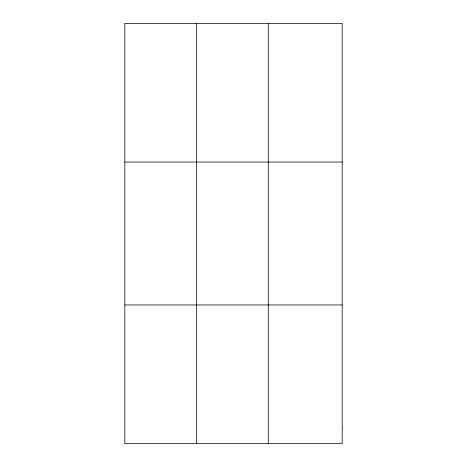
<?xml version="1.0" encoding="UTF-8"?>
<svg xmlns="http://www.w3.org/2000/svg" width="467" height="467" viewBox="0 0 467 467"><rect width="100%" height="100%" fill="white"/><g stroke="black" fill="none" stroke-linecap="round" stroke-linejoin="round"><path stroke-width="0.7" d="M196.543 443.65L196.543 23.35M268.28 443.65L268.28 23.35M124.806 162.049L342.194 162.049M124.806 304.951L342.194 304.951M342.194 428.239L342.194 443.65L124.806 443.65L124.806 23.35L342.194 23.35L342.194 428.239"/></g></svg>
